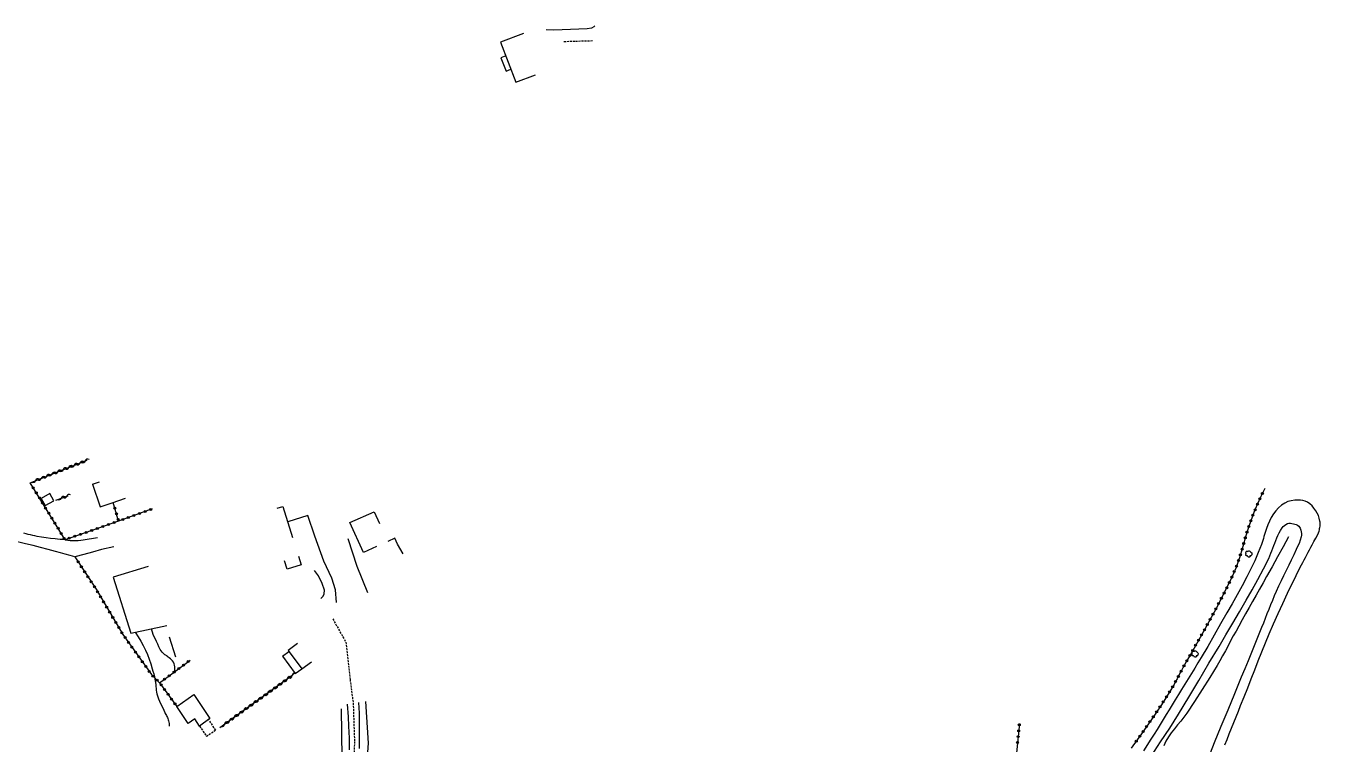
# Model space of a CAD drawing. Header units: millimetres. Extents: x 255999 to 257000, y 144000 to 145001.
# Drawn here: x 256316.8 to 256643.5, y 144299.8 to 144481.1 of the extents above; entities that cross this region are included whole.
import ezdxf

# ---------------------------------------------------------------- set-up
doc = ezdxf.new("R2010")
doc.units = ezdxf.units.MM
doc.linetypes.add('DASHED', pattern=[0.75, 0.5, -0.25])
doc.layers.get('0').update_dxf_attribs({"linetype": 'CONTINUOUS'})
for name, color, linetype in [('W0001', 6, 'DASHED'), ('W0008', 7, 'CONTINUOUS'), ('W0017', 7, 'CONTINUOUS'), ('W0071', 7, 'CONTINUOUS'), ('W0101', 7, 'CONTINUOUS'), ('W0104', 1, 'CONTINUOUS'), ('W0112', 1, 'DASHED'), ('W0211', 2, 'CONTINUOUS'), ('W0214', 2, 'CONTINUOUS'), ('W0300', 7, 'CONTINUOUS'), ('W0310', 3, 'CONTINUOUS'), ('W0322', 7, 'CONTINUOUS'), ('W0323', 7, 'CONTINUOUS'), ('W0330', 7, 'CONTINUOUS')]:
    doc.layers.add(name, color=color, linetype=linetype)

# ---------------------------------------------------------------- blocks, each defined once
blk = doc.blocks.new('T300')
for p, q in [((-0.8, 0.51), (-0.86, 0.34)), ((-0.86, 0.34), (-0.86, 0.17)), ((-0.86, 0.17), (-0.74, 0.06)), ((-0.69, 0.63), (-0.8, 0.51)), ((-0.8, -0.06), (-0.74, 0.06)), ((-0.74, 0.06), (-0.69, 0.11)), ((-0.57, 0.69), (-0.69, 0.63)), ((-0.46, 0.69), (-0.57, 0.69)), ((-0.29, 0.63), (-0.46, 0.69)), ((-0.29, 0.63), (-0.17, 0.74)), ((-0.23, 0.57), (-0.29, 0.63)), ((-0.17, 0.74), (-0.06, 0.8)), ((-0.06, 0.8), (0.06, 0.8)), ((0.06, 0.8), (0.23, 0.74)), ((0.23, 0.74), (0.34, 0.63)), ((0.34, 0.63), (0.4, 0.51)), ((0.46, 0.46), (0.34, 0.46)), ((0.4, 0.51), (0.4, 0.46)), ((0.57, 0.4), (0.46, 0.46)), ((0.57, 0.4), (0.69, 0.29)), ((0.69, 0.29), (0.74, 0.17)), ((0.74, 0.06), (0.69, -0.17)), ((0.74, 0.17), (0.74, 0.06)), ((-0.8, -0.17), (-0.8, -0.06)), ((-0.8, -0.23), (-0.8, -0.17)), ((-0.74, -0.34), (-0.8, -0.23)), ((-0.69, -0.4), (-0.74, -0.34)), ((-0.51, -0.46), (-0.69, -0.4)), ((-0.4, -0.46), (-0.51, -0.46)), ((-0.4, -0.46), (-0.34, -0.46)), ((-0.34, -0.46), (-0.34, -0.4)), ((-0.34, -0.51), (-0.34, -0.46)), ((-0.29, -0.63), (-0.34, -0.51)), ((-0.17, -0.74), (-0.29, -0.63)), ((-0.06, -0.8), (-0.17, -0.74)), ((0.06, -0.8), (-0.06, -0.8)), ((0.17, -0.74), (0.06, -0.8)), ((0.23, -0.69), (0.17, -0.74)), ((0.29, -0.46), (0.23, -0.46)), ((0.29, -0.63), (0.23, -0.69)), ((0.46, -0.4), (0.29, -0.46)), ((0.34, -0.51), (0.29, -0.63)), ((0.34, -0.51), (0.34, -0.46)), ((0.57, -0.34), (0.46, -0.4)), ((0.63, -0.29), (0.57, -0.34)), ((0.69, -0.17), (0.63, -0.29))]:
    blk.add_line(p, q)
blk = doc.blocks.new('t310o')
at = {"color": 0, "linetype": 'Continuous'}
for centre, start, end in [((-0.5, 0.38), 216.8699, 323.1304), ((0.5, -0.37), 36.8699, 143.1303)]:
    blk.add_arc(centre, 0.625, start, end, dxfattribs=at)
blk = doc.blocks.new('t323o')
at = {"color": 0, "linetype": 'Continuous'}
for radius in [0.25, 0.15]:
    blk.add_circle((0, 0), radius, dxfattribs=at)
blk = doc.blocks.new('t322o')
at = {"color": 0, "linetype": 'Continuous'}
for radius in [0.25, 0.15]:
    blk.add_circle((0, 0), radius, dxfattribs=at)

msp = doc.modelspace()

# ---------------------------------------------------------------- linework, layer by layer
at = {"layer": 'W0001'}
for points in [[(256394.28, 144331.43), (256397.58, 144325.55), (256398.65, 144316.09), (256399.44, 144310.12)], [(256399.44, 144310.12), (256399.77, 144300.45), (256399.33, 144287.28), (256398.92, 144275.8), (256400.23, 144260.77), (256402.5, 144244.26), (256403.15, 144237.9), (256404.1, 144229.15), (256404.78, 144219.13), (256404.91, 144211.48), (256403.44, 144204.39), (256398.74, 144196.3), (256391.2, 144187.6), (256384.07, 144179.99), (256377.26, 144172.56), (256375.98, 144171)]]:
    msp.add_lwpolyline(points, dxfattribs=at)
at = {"layer": 'W0008'}
for points in [[(256397.91, 144309.88), (256398.17, 144306.67), (256398.29, 144304.29), (256398.39, 144301.29), (256398.43, 144298.3)], [(256401.01, 144298.67), (256401.05, 144300.8), (256401.06, 144302.58), (256401.06, 144305.04), (256401.02, 144307.56), (256400.89, 144310.27)]]:
    msp.add_lwpolyline(points, dxfattribs=at)
at = {"layer": 'W0017'}
for points in [[(256460.4, 144481.14), (256460.2, 144480.93), (256459.63, 144480.59), (256458.48, 144480.42), (256450.11, 144480.01), (256448.14, 144480.1)], [(256395.26, 144335.57), (256394.96, 144338.71), (256394.08, 144341.71), (256392, 144345.96), (256389.73, 144352.31), (256388.04, 144357.48), (256382.94, 144355.9)], [(256412.06, 144347.83), (256410.62, 144350.29), (256409.96, 144351.8), (256408.19, 144350.98)], [(256391.24, 144336.55), (256391.86, 144337.14), (256392.16, 144337.75), (256392.17, 144338.65), (256391.63, 144340.37), (256390.7, 144342.24), (256389.69, 144343.59)]]:
    msp.add_lwpolyline(points, dxfattribs=at)
at = {"layer": 'W0071'}
for points in [[(256619.43, 144299.56), (256619.98, 144300.98), (256620.55, 144302.4), (256621.12, 144303.82), (256621.7, 144305.24), (256622.28, 144306.65), (256622.85, 144308.07), (256623.42, 144309.49), (256624.32, 144311.75), (256625.21, 144314.02), (256626.1, 144316.29), (256626.98, 144318.56), (256627.88, 144320.82), (256628.78, 144323.09), (256629.7, 144325.34), (256630.64, 144327.59), (256631.75, 144330.18), (256632.89, 144332.76), (256634.05, 144335.32), (256635.24, 144337.88), (256636.1, 144339.67), (256636.98, 144341.46), (256637.88, 144343.24), (256638.78, 144345.01), (256639.11, 144345.65), (256639.44, 144346.3), (256639.77, 144346.94), (256640.11, 144347.58), (256640.45, 144348.21), (256640.78, 144348.85), (256641.12, 144349.49), (256641.45, 144350.14), (256641.92, 144350.97), (256642.42, 144351.8), (256642.87, 144352.67), (256643.21, 144353.58), (256643.3, 144353.88), (256643.36, 144354.19), (256643.42, 144354.51), (256643.45, 144354.82), (256643.47, 144355.14), (256643.48, 144355.46), (256643.46, 144355.78), (256643.42, 144356.1), (256643.27, 144356.8), (256643.03, 144357.47), (256642.72, 144358.11), (256642.36, 144358.72), (256641.93, 144359.34), (256641.44, 144359.93), (256640.89, 144360.45), (256640.26, 144360.89), (256639.71, 144361.14), (256639.13, 144361.3), (256638.54, 144361.38), (256637.95, 144361.41), (256637.08, 144361.37), (256636.21, 144361.25), (256635.35, 144361.02), (256634.54, 144360.66), (256633.7, 144360.11), (256632.95, 144359.44), (256632.3, 144358.69), (256631.7, 144357.9), (256631.15, 144357.03), (256630.69, 144356.1), (256630.3, 144355.15), (256629.93, 144354.2), (256629.75, 144353.71), (256629.59, 144353.21), (256629.45, 144352.71), (256629.31, 144352.21), (256629.18, 144351.71), (256629.04, 144351.21), (256628.88, 144350.71), (256628.71, 144350.22), (256627.88, 144348.13), (256626.97, 144346.06), (256626.02, 144344.03), (256625.02, 144342.01), (256623.82, 144339.71), (256622.55, 144337.45), (256621.26, 144335.2), (256619.97, 144332.95), (256618.36, 144330.11), (256616.74, 144327.26), (256615.1, 144324.43), (256613.44, 144321.61), (256612.64, 144320.27), (256611.82, 144318.93), (256611, 144317.6), (256610.18, 144316.27), (256609.35, 144314.94), (256608.52, 144313.61), (256607.7, 144312.28), (256606.88, 144310.95), (256606.12, 144309.71), (256605.36, 144308.47), (256604.6, 144307.22), (256603.84, 144305.98), (256603.09, 144304.74), (256602.32, 144303.5), (256601.56, 144302.26), (256600.79, 144301.03), (256598.94, 144298.11)], [(256600.92, 144296.85), (256603.22, 144300.33), (256605.51, 144303.83), (256607.74, 144307.35), (256610.35, 144311.6), (256612.9, 144315.88), (256615.43, 144320.18), (256617.96, 144324.47), (256619.7, 144327.38), (256621.44, 144330.3), (256623.16, 144333.22), (256624.85, 144336.16), (256626.33, 144338.76), (256627.8, 144341.36), (256629.22, 144344), (256630.54, 144346.69), (256630.81, 144347.32), (256631.07, 144347.96), (256631.31, 144348.61), (256631.54, 144349.25), (256631.78, 144349.9), (256632.02, 144350.55), (256632.27, 144351.19), (256632.54, 144351.83), (256632.83, 144352.47), (256633.12, 144353.13), (256633.45, 144353.76), (256633.86, 144354.36), (256634.14, 144354.69), (256634.45, 144355), (256634.8, 144355.27), (256635.21, 144355.47), (256635.59, 144355.55), (256635.98, 144355.56), (256636.36, 144355.51), (256636.73, 144355.44), (256637.09, 144355.34), (256637.44, 144355.21), (256637.78, 144355.03), (256638.08, 144354.79), (256638.27, 144354.57), (256638.42, 144354.32), (256638.53, 144354.06), (256638.61, 144353.79), (256638.7, 144353.37), (256638.74, 144352.95), (256638.74, 144352.53), (256638.69, 144352.11), (256638.48, 144351.27), (256638.16, 144350.47), (256637.79, 144349.7), (256637.43, 144348.93), (256636.83, 144347.58), (256636.21, 144346.26), (256635.57, 144344.93), (256634.91, 144343.62), (256634.26, 144342.3), (256633.62, 144340.98), (256632.99, 144339.65), (256632.39, 144338.32), (256631.9, 144337.19), (256631.43, 144336.06), (256630.97, 144334.92), (256630.52, 144333.78), (256630.07, 144332.64), (256629.62, 144331.5), (256629.17, 144330.36), (256628.71, 144329.23), (256627.86, 144327.13), (256627.01, 144325.03), (256626.15, 144322.94), (256625.3, 144320.84), (256624.44, 144318.75), (256623.59, 144316.65), (256622.73, 144314.56), (256621.88, 144312.46), (256620.17, 144308.34), (256618.44, 144304.23), (256616.75, 144300.1), (256615.15, 144295.94)], [(256329.2, 144347.04), (256327.98, 144347.39), (256326.77, 144347.73), (256325.56, 144348.07), (256324.34, 144348.4), (256322.46, 144348.91), (256320.57, 144349.41), (256318.68, 144349.9), (256316.78, 144350.36), (256316.08, 144350.53), (256315.38, 144350.7), (256314.68, 144350.85), (256313.97, 144350.95), (256313.57, 144350.99), (256313.16, 144351.01), (256312.76, 144351.01), (256312.35, 144350.98), (256311.74, 144350.92), (256311.12, 144350.82), (256310.52, 144350.69), (256309.92, 144350.54)], [(256326.73, 144351.39), (256326.09, 144351.43), (256325.46, 144351.47), (256324.83, 144351.52), (256324.2, 144351.59), (256323.06, 144351.71), (256321.93, 144351.85), (256320.8, 144352.01), (256319.68, 144352.21), (256319.12, 144352.33), (256318.56, 144352.46), (256318, 144352.6), (256317.45, 144352.75), (256316.9, 144352.9), (256316.35, 144353.05)], [(256326.73, 144351.39), (256327.39, 144351.29), (256328.05, 144351.22), (256328.72, 144351.19), (256329.38, 144351.19), (256330.03, 144351.23), (256330.67, 144351.3), (256331.31, 144351.4), (256334.91, 144351.98), (256334.91, 144351.98)], [(256339.06, 144349.59), (256335.89, 144348.89), (256333.66, 144348.25), (256331.43, 144347.63), (256329.2, 144347.04)]]:
    msp.add_lwpolyline(points, dxfattribs=at)
at = {"layer": 'W0101'}
for points in [[(256442.42, 144479.24), (256436.64, 144477.01), (256440.51, 144466.93), (256445.42, 144468.81)], [(256338.63, 144360.73), (256338.63, 144360.73), (256342.02, 144361.91)], [(256380.27, 144359.35), (256380.27, 144359.35), (256381.72, 144359.81), (256384.16, 144351.98)], [(256405.3, 144349.69), (256402.08, 144348.2), (256398.63, 144355.77), (256404.78, 144358.46), (256406.08, 144355.51)], [(256385.38, 144325.22), (256383.03, 144323.38), (256386.48, 144318.83), (256388.92, 144320.59)]]:
    msp.add_lwpolyline(points, dxfattribs=at)
at = {"layer": 'W0104'}
for points in [[(256437.97, 144473.54), (256436.74, 144473.08), (256438.08, 144469.7), (256439.27, 144470.17)], [(256333.62, 144365.43), (256335.38, 144365.99)], [(256333.62, 144365.43), (256335.58, 144359.72), (256338.63, 144360.73)], [(256385.66, 144347.21), (256386.34, 144345.01), (256382.82, 144343.94), (256382.14, 144346.1)], [(256347.67, 144344.59), (256338.84, 144341.97), (256343.34, 144327.83), (256352.39, 144329.75)], [(256353.01, 144326.86), (256354.6, 144321.81)], [(256381.58, 144321.97), (256383.19, 144323.17)], [(256381.58, 144321.97), (256384.8, 144317.57), (256386.48, 144318.83)], [(256360.69, 144304.31), (256359.45, 144306.14), (256357.83, 144305.01), (256354.9, 144309.32), (256359.19, 144312.3)], [(256359.19, 144312.3), (256363.24, 144306.27), (256360.69, 144304.31)]]:
    msp.add_lwpolyline(points, dxfattribs=at)
msp.add_lwpolyline([(256323.86, 144361.2), (256322.85, 144363.02), (256320.68, 144361.82), (256321.69, 144360)], close=True, dxfattribs=at)
at = {"layer": 'W0112'}
for points in [[(256459.84, 144477.33), (256452.47, 144477.12)], [(256384.02, 144317.08), (256384.7, 144317.7)], [(256360.69, 144304.31), (256362.41, 144301.79), (256364.75, 144303.3), (256362.95, 144306.04)]]:
    msp.add_lwpolyline(points, dxfattribs=at)
at = {"layer": 'W0211'}
for points in [[(256635.52, 144352.13), (256634.14, 144349.61), (256632.76, 144347.09), (256631.37, 144344.58), (256629.97, 144342.07), (256629.1, 144340.51), (256628.22, 144338.94), (256627.34, 144337.38), (256626.45, 144335.82), (256625.57, 144334.26), (256624.68, 144332.7), (256623.81, 144331.14), (256622.93, 144329.57), (256622.25, 144328.33), (256621.57, 144327.08), (256620.9, 144325.83), (256620.23, 144324.58), (256619.56, 144323.33), (256618.88, 144322.08), (256618.18, 144320.84), (256617.47, 144319.61), (256615.62, 144316.57), (256613.72, 144313.55), (256611.78, 144310.56), (256609.81, 144307.59), (256609.08, 144306.57), (256608.3, 144305.59), (256607.5, 144304.63), (256606.69, 144303.67), (256605.91, 144302.67), (256605.18, 144301.62), (256604.54, 144300.51), (256604.03, 144299.33)], [(256344.4, 144328.06), (256345.17, 144326.84), (256345.85, 144325.77), (256346.48, 144324.67), (256347.05, 144323.54), (256347.54, 144322.39), (256347.97, 144321.22), (256348.35, 144320.03), (256348.72, 144318.83), (256348.92, 144318.19), (256349.1, 144317.54), (256349.27, 144316.88), (256349.42, 144316.22), (256349.5, 144315.75), (256349.56, 144315.28), (256349.6, 144314.8), (256349.64, 144314.33), (256349.68, 144313.86), (256349.74, 144313.38), (256349.81, 144312.91), (256349.92, 144312.44), (256350.33, 144311.23), (256350.83, 144310.05), (256351.38, 144308.9), (256351.91, 144307.75), (256352.03, 144307.49), (256352.16, 144307.24), (256352.3, 144306.99), (256352.43, 144306.74), (256352.56, 144306.48), (256352.68, 144306.22), (256352.78, 144305.95), (256352.87, 144305.67), (256352.94, 144305.35), (256352.98, 144305.01), (256352.99, 144304.68), (256352.98, 144304.34)]]:
    msp.add_lwpolyline(points, dxfattribs=at)
at = {"layer": 'W0214'}
msp.add_lwpolyline([(256354.37, 144318.03), (256354.43, 144318.33), (256354.46, 144318.65), (256354.46, 144318.96), (256354.43, 144319.27), (256354.36, 144319.68), (256354.24, 144320.08), (256354.08, 144320.46), (256353.87, 144320.82), (256353.62, 144321.1), (256353.33, 144321.33), (256353.02, 144321.54), (256352.73, 144321.76), (256352.54, 144321.91), (256352.34, 144322.06), (256352.14, 144322.2), (256351.94, 144322.34), (256351.74, 144322.49), (256351.55, 144322.65), (256351.37, 144322.83), (256351.2, 144323.01), (256350.77, 144323.64), (256350.42, 144324.31), (256350.11, 144324.99), (256349.8, 144325.67), (256349.52, 144326.25), (256349.25, 144326.84), (256348.99, 144327.43), (256348.54, 144328.93)], dxfattribs=at)
at = {"layer": 'W0300'}
for points in [[(256396.38, 144308.68), (256396.6, 144296.3), (256395.5, 144279.58), (256395.31, 144267.77), (256398.2, 144254.52), (256401.16, 144232.01)], [(256402.57, 144310.5), (256403.2, 144300.01), (256401.82, 144280.95), (256401.99, 144270.24), (256405.51, 144244.62)]]:
    msp.add_lwpolyline(points, dxfattribs=at)
at = {"layer": 'W0310'}
for points in [[(256317.9, 144365.77), (256332.27, 144371.45)], [(256324.36, 144361.4), (256327.49, 144362.5)], [(256384.02, 144317.08), (256365.77, 144303.92)]]:
    msp.add_lwpolyline(points, dxfattribs=at)
at = {"layer": 'W0322'}
msp.add_lwpolyline([(256629.5, 144364.33), (256628.54, 144362.32), (256627.63, 144360.29), (256626.78, 144358.23), (256625.97, 144356.16), (256625.46, 144354.71), (256625, 144353.24), (256624.56, 144351.76), (256624.14, 144350.28), (256623.72, 144348.8), (256623.28, 144347.32), (256622.8, 144345.86), (256622.26, 144344.41), (256621.35, 144342.26), (256620.35, 144340.15), (256619.3, 144338.06), (256618.24, 144335.99), (256617.12, 144333.85), (256615.97, 144331.72), (256614.8, 144329.6), (256613.61, 144327.49), (256612.42, 144325.39), (256611.23, 144323.29), (256610.04, 144321.18), (256608.87, 144319.07), (256608.49, 144318.37), (256608.11, 144317.66), (256607.74, 144316.96), (256607.37, 144316.26), (256606.99, 144315.56), (256606.61, 144314.86), (256606.22, 144314.17), (256605.81, 144313.48), (256603.42, 144309.72), (256600.93, 144306.03), (256598.38, 144302.37), (256595.82, 144298.73)], dxfattribs=at)
at = {"layer": 'W0323'}
for points in [[(256340.25, 144356.11), (256326.73, 144351.39), (256317.9, 144365.77)], [(256348.73, 144359.17), (256348.73, 144359.17), (256340.25, 144356.11), (256338.84, 144360.8)], [(256329.2, 144347.04), (256334.55, 144338.9), (256341.29, 144327.48), (256348.53, 144317.35), (256350.6, 144315.29), (256354.9, 144309.32)], [(256350.6, 144315.29), (256354.04, 144317.79), (256358.28, 144320.98)], [(256567.59, 144305.02), (256566.83, 144297.6), (256565.84, 144293.44), (256563.02, 144285.81)]]:
    msp.add_lwpolyline(points, dxfattribs=at)
at = {"layer": 'W0330'}
msp.add_lwpolyline([(256403.13, 144337.97), (256400.43, 144344.66), (256398.18, 144351.63)], dxfattribs=at)

# ---------------------------------------------------------------- block references
at = {"layer": 'W0300'}
for p in [(256625.52, 144347.75), (256611.96, 144322.5)]:
    msp.add_blockref('T300', p, dxfattribs=at)
at = {"layer": 'W0310'}
for p, rotation in [((256327.66, 144369.63), 21.55695154796481), ((256329.06, 144370.18), 21.55695154796481), ((256330.45, 144370.73), 21.55695154796481), ((256331.85, 144371.28), 21.55695154796481), ((256319.29, 144366.32), 21.55695154796481), ((256320.69, 144366.88), 21.55695154796481), ((256322.08, 144367.43), 21.55695154796481), ((256323.48, 144367.98), 21.55695154796481), ((256324.87, 144368.53), 21.55695154796481), ((256326.27, 144369.08), 21.55695154796481), ((256325.78, 144361.9), 19.21588382369091), ((256327.19, 144362.39), 19.21588382369091), ((256384.02, 144317.08), 215.7901743617157), ((256380.37, 144314.45), 215.7901743617157), ((256381.59, 144315.33), 215.7901743617157), ((256382.8, 144316.21), 215.7901743617157), ((256375.5, 144310.94), 215.7901743617157), ((256376.72, 144311.82), 215.7901743617157), ((256377.94, 144312.7), 215.7901743617157), ((256379.15, 144313.57), 215.7901743617157), ((256370.64, 144307.43), 215.7901743617157), ((256371.85, 144308.31), 215.7901743617157), ((256373.07, 144309.19), 215.7901743617157), ((256374.29, 144310.07), 215.7901743617157), ((256366.99, 144304.8), 215.7901743617157), ((256368.2, 144305.68), 215.7901743617157), ((256369.42, 144306.56), 215.7901743617157)]:
    msp.add_blockref('t310o', p, dxfattribs=dict(at, rotation=rotation))
at = {"layer": 'W0322'}
for p, rotation in [((256628.9, 144363.08), 244.473919404629), ((256627.66, 144360.35), 245.9263070157785), ((256628.27, 144361.72), 245.9263070157785), ((256626.52, 144357.57), 248.8310849070821), ((256627.08, 144358.96), 247.3786955161976), ((256625.02, 144353.33), 252.4368600639766), ((256625.48, 144354.76), 250.6026837707867), ((256625.98, 144356.17), 248.8310849070821), ((256624.19, 144350.45), 254.2449572456208), ((256624.6, 144351.89), 253.6512275650744), ((256623.35, 144347.57), 253.2431761597531), ((256623.78, 144349.01), 254.1087700781764), ((256622.38, 144344.73), 249.6551542786572), ((256622.89, 144346.14), 251.7583012288677), ((256620.57, 144340.61), 244.7366201790913), ((256621.21, 144341.97), 244.7366201790913), ((256621.81, 144343.34), 247.100499289492), ((256619.23, 144337.93), 242.8104179138394), ((256619.91, 144339.27), 243.3058547786969), ((256617.16, 144333.93), 242.3595151396325), ((256617.86, 144335.26), 242.3595151396325), ((256618.55, 144336.59), 242.8104179138394), ((256615.73, 144331.29), 241.0643612207081), ((256616.45, 144332.61), 241.6313459647994), ((256613.54, 144327.36), 240.4566713775906), ((256614.28, 144328.67), 240.6585870617138), ((256615.01, 144329.98), 241.0643612207081), ((256612.06, 144324.75), 240.4586695659677), ((256612.8, 144326.06), 240.4566713775906), ((256609.85, 144320.83), 240.9467308009111), ((256610.58, 144322.14), 240.6220252232109), ((256611.32, 144323.45), 240.4586695659677), ((256608.4, 144318.21), 241.9128952027021), ((256609.12, 144319.52), 240.9467308009111), ((256606.26, 144314.25), 240.3175791923497), ((256606.99, 144315.56), 241.7897339879842), ((256607.7, 144316.88), 242.1089795003469), ((256604.68, 144311.7), 237.6289596745313), ((256605.48, 144312.97), 237.6289596745313), ((256602.22, 144307.93), 236.005555872046), ((256603.06, 144309.18), 236.005555872046), ((256603.87, 144310.44), 237.6289596745313), ((256600.53, 144305.45), 235.1107376972393), ((256601.38, 144306.69), 236.005555872046), ((256597.96, 144301.76), 234.9453489412123), ((256598.82, 144302.99), 235.1107376972393), ((256599.67, 144304.22), 235.1107376972393), ((256597.09, 144300.54), 234.9453489412123)]:
    msp.add_blockref('t322o', p, dxfattribs=dict(at, rotation=rotation))
at = {"layer": 'W0323'}
for p, rotation in [((256318.68, 144364.49), 121.5512326819218), ((256319.47, 144363.22), 121.5512326819218), ((256320.25, 144361.94), 121.5512326819218), ((256321.04, 144360.66), 121.5512326819218), ((256321.82, 144359.38), 121.5512326819218), ((256322.61, 144358.1), 121.5512326819218), ((256323.39, 144356.83), 121.5512326819218), ((256339.27, 144359.37), 106.7404506706648), ((256339.7, 144357.93), 106.7404506706648), ((256342.69, 144356.99), 199.8501011442087), ((256344.1, 144357.5), 199.8501011442087), ((256345.51, 144358.01), 199.8501011442087), ((256346.92, 144358.52), 199.8501011442087), ((256348.33, 144359.03), 199.8501011442087), ((256324.18, 144355.55), 121.5512326819218), ((256324.96, 144354.27), 121.5512326819218), ((256333.45, 144353.74), 199.2320780664226), ((256334.87, 144354.23), 199.2320780664226), ((256336.29, 144354.73), 199.2320780664226), ((256337.7, 144355.22), 199.2320780664226), ((256339.12, 144355.71), 199.2320780664226), ((256340.13, 144356.49), 106.7404506706648), ((256341.28, 144356.48), 199.8501011442087), ((256325.75, 144352.99), 121.5512326819218), ((256326.53, 144351.71), 121.5512326819218), ((256327.79, 144351.76), 199.2320780664226), ((256329.2, 144352.26), 199.2320780664226), ((256330.62, 144352.75), 199.2320780664226), ((256332.04, 144353.24), 199.2320780664226), ((256330.02, 144345.79), 303.3474325371143), ((256330.84, 144344.53), 303.3474325371143), ((256331.67, 144343.28), 303.3474325371143), ((256332.49, 144342.03), 303.3474325371143), ((256333.32, 144340.78), 303.3474325371143), ((256334.14, 144339.52), 303.3474325371143), ((256334.94, 144338.25), 300.5393401399208), ((256335.7, 144336.96), 300.5393401399208), ((256336.46, 144335.67), 300.5393401399208), ((256337.22, 144334.37), 300.5393401399208), ((256337.98, 144333.08), 300.5393401399208), ((256338.75, 144331.79), 300.5393401399208), ((256339.51, 144330.5), 300.5393401399208), ((256340.27, 144329.21), 300.5393401399208), ((256341.03, 144327.91), 300.5393401399208), ((256341.87, 144326.67), 305.5424927881045), ((256342.74, 144325.45), 305.5424927881045), ((256343.61, 144324.23), 305.5424927881045), ((256344.48, 144323.01), 305.5424927881045), ((256345.36, 144321.79), 305.5424927881045), ((256357.83, 144320.65), 36.99455023817389), ((256346.23, 144320.57), 305.5424927881045), ((256347.1, 144319.35), 305.5424927881045), ((256347.97, 144318.13), 305.5424927881045), ((256354.23, 144317.94), 36.99455023817389), ((256355.43, 144318.84), 36.99455023817389), ((256356.63, 144319.74), 36.99455023817389), ((256348.91, 144316.96), 315.1248272091268), ((256349.98, 144315.91), 315.1248272091268), ((256350.96, 144314.78), 305.8082077685312), ((256351.81, 144316.17), 36.03529072080823), ((256353.02, 144317.05), 36.03529072080823), ((256351.84, 144313.57), 305.8082077685312), ((256352.72, 144312.35), 305.8082077685312), ((256353.59, 144311.13), 305.8082077685312), ((256354.47, 144309.92), 305.8082077685312), ((256567.56, 144304.65), 264.13730566483), ((256567.25, 144301.66), 264.13730566483), ((256567.4, 144303.16), 264.13730566483), ((256567.1, 144300.17), 264.13730566483)]:
    msp.add_blockref('t323o', p, dxfattribs=dict(at, rotation=rotation))

doc.saveas('drawing.dxf')
